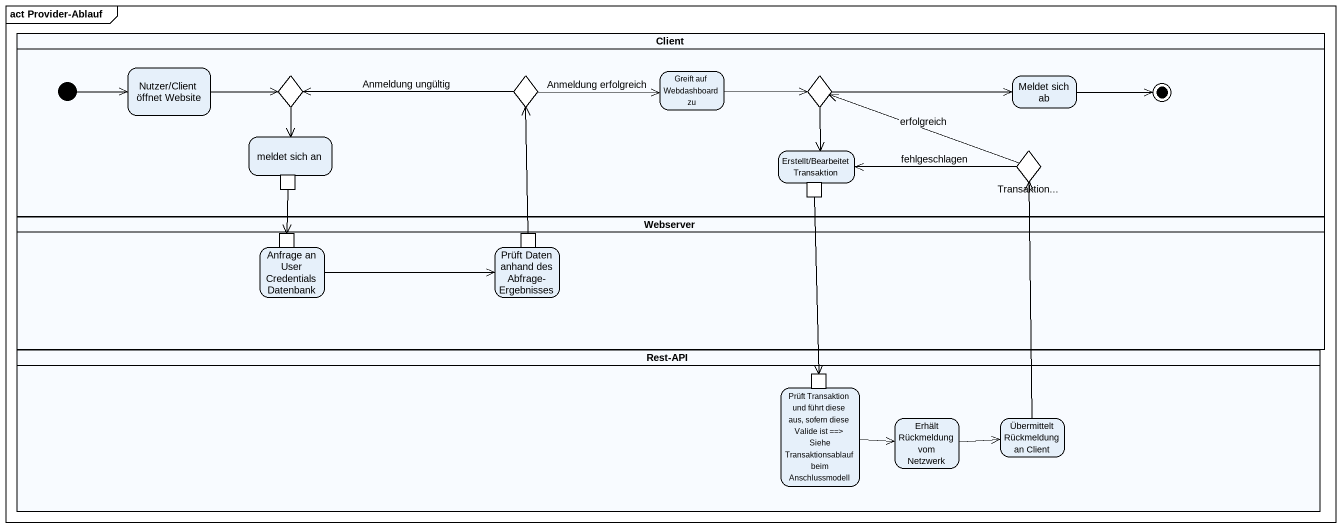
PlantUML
@startuml
mainframe act Provider-Ablauf
hide empty description
state Client <<partition>> {
  state "Nutzer/Client öffnet Website" as Nutzer_Client_öffnet_Website
  state choice1 <<choice>>
  state choice2 <<choice>>
  state "Greift auf Webdashboard zu" as Greift_auf_Webdashboard_zu
  state choice3 <<choice>>
  state "Meldet sich ab" as Meldet_sich_ab
  state "meldet sich an" as meldet_sich_an {
    state pin1 <<outputPin>>
  }
  state "Erstellt/Bearbeitet Transaktion" as Erstellt_Bearbeitet {
    state pin2 <<outputPin>>
  }
  state "Transaktion..." as Transaktion <<choice>>
  Meldet_sich_ab -right-> [*]
  [*] -right-> Nutzer_Client_öffnet_Website
}
state Webserver <<partition>> {
  state "Anfrage an User Credentials Datenbank" as Anfrage_an_User_Credentials {
    state pin3 <<inputPin>>
  }
  state "Prüft Daten anhand des Abfrage-Ergebnisses" as Prüft_Daten_anhand_des {
    state pin4 <<outputPin>>
  }
}
state "Rest-API" as Rest_API <<partition>> {
  state "Prüft Transaktion und führt diese aus, sofern diese Valide ist ==> Siehe Transaktionsablauf beim Anschlussmodell" as Prüft_Transaktion_und_führt {
    state pin5 <<inputPin>>
  }
  state "Erhält Rückmeldung vom Netzwerk" as Erhält_Rückmeldung_vom
  state "Übermittelt Rückmeldung an Client" as Übermittelt_Rückmeldung_an
}
Nutzer_Client_öffnet_Website -right-> choice1
choice1 --> meldet_sich_an
choice2 -left-> choice1 : Anmeldung ungültig
choice2 -right-> Greift_auf_Webdashboard_zu : Anmeldung erfolgreich
Greift_auf_Webdashboard_zu -right-> choice3
choice3 -right-> Meldet_sich_ab
choice3 --> Erstellt_Bearbeitet
Transaktion -left-> choice3 : erfolgreich
Transaktion -left-> Erstellt_Bearbeitet : fehlgeschlagen
pin1 --> pin3
pin2 --> pin5
Anfrage_an_User_Credentials -right-> Prüft_Daten_anhand_des
pin4 -up-> choice2
Prüft_Transaktion_und_führt -right-> Erhält_Rückmeldung_vom
Erhält_Rückmeldung_vom -right-> Übermittelt_Rückmeldung_an
Übermittelt_Rückmeldung_an -up-> Transaktion
@enduml
